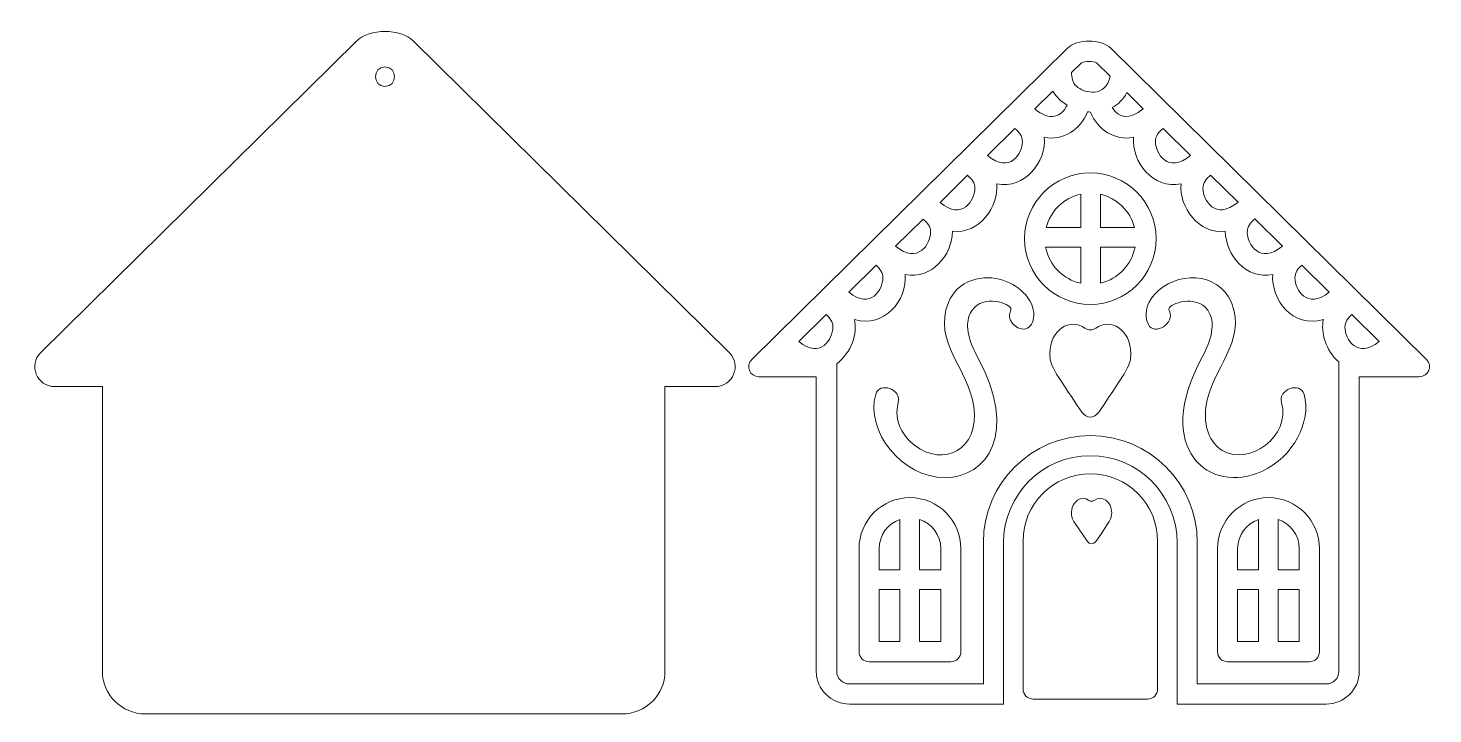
# Model space of a CAD drawing. Header units: inches. Extents: x -0.01 to 7.98, y 0.06 to 3.96.
import ezdxf

# ---------------------------------------------------------------- set-up
doc = ezdxf.new("R2010")
doc.units = ezdxf.units.IN
doc.header["$MEASUREMENT"] = 0
doc.layers.add('_U+0421_U+043B_U+043E_U+0439 1', color=7, linetype='Continuous')

msp = doc.modelspace()

# ---------------------------------------------------------------- linework, layer by layer
at = {"layer": '_U+0421_U+043B_U+043E_U+0439 1', "color": 12, "lineweight": 9, "true_color": 0xe30613}
for points in [[(4.9466, 0.4729), (4.829, 0.4729), (4.829, 0.768), (4.9466, 0.768), (4.9466, 0.4729)], [(5.1793, 0.4729), (5.0586, 0.4729), (5.0586, 0.768), (5.1793, 0.768), (5.1793, 0.4729)], [(6.9835, 0.4729), (6.8659, 0.4729), (6.8659, 0.768), (6.9835, 0.768), (6.9835, 0.4729)], [(7.2162, 0.4729), (7.0954, 0.4729), (7.0954, 0.768), (7.2162, 0.768), (7.2162, 0.4729)]]:
    msp.add_lwpolyline(points, dxfattribs=at)
for points, knots in [([(3.9774, 2.1139), (3.9774, 2.1139), (3.9774, 2.1139), (3.9774, 2.1139), (3.9774, 2.1139), (2.1833, 3.8822), (2.1833, 3.8822), (2.1077, 3.9568), (1.9351, 3.9568), (1.8595, 3.8822), (1.8595, 3.8822), (0.0654, 2.1139), (0.0654, 2.1139), (-0.0061, 2.0434), (0.0441, 1.9211), (0.1455, 1.9211), (0.1455, 1.9211), (0.4161, 1.9212), (0.4161, 1.9212), (0.4161, 1.9212), (0.4161, 0.3039), (0.4161, 0.3039), (0.4161, 0.1707), (0.5256, 0.0624), (0.6602, 0.0624), (0.6602, 0.0624), (3.3681, 0.0624), (3.3681, 0.0624), (3.5027, 0.0624), (3.6122, 0.1707), (3.6122, 0.3039), (3.6122, 0.3039), (3.6122, 1.9212), (3.6122, 1.9212), (3.6122, 1.9212), (3.8973, 1.9211), (3.8973, 1.9211), (3.9986, 1.9211), (4.0491, 2.0433), (3.9774, 2.1139)], [0, 0, 0, 0, 1, 1, 1, 2, 2, 2, 3, 3, 3, 4, 4, 4, 5, 5, 5, 6, 6, 6, 7, 7, 7, 8, 8, 8, 9, 9, 9, 10, 10, 10, 11, 11, 11, 12, 12, 12, 13, 13, 13, 13]), ([(7.9388, 2.0743), (7.9388, 2.0743), (6.1447, 3.8426), (6.1447, 3.8426), (6.0905, 3.8961), (5.9521, 3.8952), (5.8988, 3.8426), (5.8988, 3.8426), (4.1048, 2.0743), (4.1048, 2.0743), (4.0683, 2.0384), (4.0942, 1.9767), (4.1458, 1.9767), (4.1458, 1.9767), (4.472, 1.9768), (4.472, 1.9768), (4.472, 1.9768), (4.472, 0.3039), (4.472, 0.3039), (4.472, 0.2014), (4.5566, 0.118), (4.6606, 0.118), (4.6606, 0.118), (5.5356, 0.118), (5.5356, 0.118), (5.5356, 0.1349), (5.5356, 0.9199), (5.5356, 1.0354), (5.5356, 1.3074), (5.7569, 1.5287), (6.0289, 1.5287), (6.3009, 1.5287), (6.5222, 1.3074), (6.5222, 1.0354), (6.5222, 0.1932), (6.5222, 0.1577), (6.5222, 0.118), (6.5222, 0.118), (7.3684, 0.118), (7.3684, 0.118), (7.4724, 0.118), (7.557, 0.2014), (7.557, 0.3039), (7.557, 0.3039), (7.557, 1.9768), (7.557, 1.9768), (7.557, 1.9768), (7.8977, 1.9767), (7.8977, 1.9767), (7.9494, 1.9767), (7.9752, 2.0384), (7.9388, 2.0743)], [0, 0, 0, 0, 1, 1, 1, 2, 2, 2, 3, 3, 3, 4, 4, 4, 5, 5, 5, 6, 6, 6, 7, 7, 7, 8, 8, 8, 9, 9, 9, 10, 10, 10, 11, 11, 11, 12, 12, 12, 13, 13, 13, 14, 14, 14, 15, 15, 15, 16, 16, 16, 17, 17, 17, 17]), ([(5.9796, 3.7605), (5.998, 3.7702), (6.0455, 3.7702), (6.0639, 3.7605), (6.0639, 3.7605), (6.1407, 3.6848), (6.1407, 3.6848), (6.1174, 3.5591), (5.9954, 3.5854), (5.9475, 3.6281), (5.927, 3.6464), (5.9226, 3.6785), (5.9226, 3.7043), (5.9226, 3.7043), (5.9796, 3.7605), (5.9796, 3.7605)], [0, 0, 0, 0, 1, 1, 1, 2, 2, 2, 3, 3, 3, 4, 4, 4, 5, 5, 5, 5]), ([(2.0214, 3.6252), (1.9498, 3.6252), (1.9499, 3.7363), (2.0214, 3.7363), (2.093, 3.7363), (2.0929, 3.6252), (2.0214, 3.6252)], [0, 0, 0, 0, 1, 1, 1, 2, 2, 2, 2]), ([(5.8164, 3.5996), (5.8328, 3.5683), (5.8616, 3.5408), (5.897, 3.5199), (5.8646, 3.4528), (5.8007, 3.4254), (5.7131, 3.4978), (5.7131, 3.4978), (5.8164, 3.5996), (5.8164, 3.5996)], [0, 0, 0, 0, 1, 1, 1, 2, 2, 2, 3, 3, 3, 3]), ([(6.2364, 3.5904), (6.2364, 3.5904), (6.3296, 3.4986), (6.3296, 3.4986), (6.2504, 3.4327), (6.1906, 3.446), (6.153, 3.5052), (6.1862, 3.523), (6.2153, 3.5508), (6.2364, 3.5904)], [0, 0, 0, 0, 1, 1, 1, 2, 2, 2, 3, 3, 3, 3]), ([(7.441, 0.3039), (7.441, 0.2644), (7.4084, 0.2324), (7.3684, 0.2324), (7.3684, 0.2324), (6.6366, 0.2324), (6.6366, 0.2324), (6.6366, 0.2324), (6.6366, 1.0354), (6.6366, 1.0354), (6.6366, 1.3705), (6.364, 1.6431), (6.0289, 1.6431), (5.6938, 1.6431), (5.4212, 1.3705), (5.4212, 1.0354), (5.4212, 1.0354), (5.4212, 0.2324), (5.4212, 0.2324), (5.4212, 0.2324), (4.6606, 0.2324), (4.6606, 0.2324), (4.6206, 0.2324), (4.588, 0.2644), (4.588, 0.3039), (4.588, 0.3039), (4.588, 2.0512), (4.588, 2.0512), (4.6739, 2.1135), (4.7055, 2.2272), (4.6888, 2.3022), (4.8602, 2.251), (4.9885, 2.4121), (4.9767, 2.5578), (5.1274, 2.5275), (5.2438, 2.6663), (5.2461, 2.8036), (5.4001, 2.7847), (5.5095, 2.9438), (5.4974, 3.0725), (5.6563, 3.0397), (5.7792, 3.1976), (5.7674, 3.3369), (5.8765, 3.3151), (5.9707, 3.3808), (6.0133, 3.4812), (6.0186, 3.4807), (6.0239, 3.4802), (6.0292, 3.4798), (6.072, 3.3804), (6.1656, 3.3151), (6.2744, 3.3369), (6.2627, 3.1987), (6.3843, 3.0394), (6.5444, 3.0725), (6.5319, 2.9393), (6.6452, 2.7852), (6.7958, 2.8036), (6.798, 2.6656), (6.9151, 2.5277), (7.0651, 2.5578), (7.0536, 2.4162), (7.1782, 2.25), (7.353, 2.3022), (7.337, 2.2303), (7.3654, 2.1241), (7.441, 2.0612), (7.441, 2.0612), (7.441, 0.3039), (7.441, 0.3039), (7.441, 0.3039), (7.441, 0.3039), (7.441, 0.3039)], [0, 0, 0, 0, 1, 1, 1, 2, 2, 2, 3, 3, 3, 4, 4, 4, 5, 5, 5, 6, 6, 6, 7, 7, 7, 8, 8, 8, 9, 9, 9, 10, 10, 10, 11, 11, 11, 12, 12, 12, 13, 13, 13, 14, 14, 14, 15, 15, 15, 16, 16, 16, 17, 17, 17, 18, 18, 18, 19, 19, 19, 20, 20, 20, 21, 21, 21, 22, 22, 22, 23, 23, 23, 24, 24, 24, 24]), ([(5.6005, 3.3868), (5.624, 3.3661), (5.6439, 3.3453), (5.6432, 3.3109), (5.6419, 3.2466), (5.5731, 3.1269), (5.4446, 3.2331), (5.4446, 3.2331), (5.6005, 3.3868), (5.6005, 3.3868)], [0, 0, 0, 0, 1, 1, 1, 2, 2, 2, 3, 3, 3, 3]), ([(6.4422, 3.3876), (6.4422, 3.3876), (6.5981, 3.2339), (6.5981, 3.2339), (6.4684, 3.126), (6.3999, 3.2472), (6.3986, 3.3108), (6.3979, 3.3457), (6.4183, 3.3667), (6.4422, 3.3876)], [0, 0, 0, 0, 1, 1, 1, 2, 2, 2, 3, 3, 3, 3]), ([(5.3307, 3.1209), (5.3542, 3.1002), (5.3741, 3.0793), (5.3734, 3.0449), (5.3721, 2.9806), (5.3033, 2.861), (5.1748, 2.9672), (5.1748, 2.9672), (5.3307, 3.1209), (5.3307, 3.1209)], [0, 0, 0, 0, 1, 1, 1, 2, 2, 2, 3, 3, 3, 3]), ([(6.0289, 3.1343), (5.8232, 3.1343), (5.6557, 2.9669), (5.6557, 2.7611), (5.6557, 2.5553), (5.8231, 2.3879), (6.0289, 2.3879), (6.2347, 2.3879), (6.4021, 2.5553), (6.4021, 2.7611), (6.4021, 2.9669), (6.2347, 3.1343), (6.0289, 3.1343)], [0, 0, 0, 0, 1, 1, 1, 2, 2, 2, 3, 3, 3, 4, 4, 4, 4]), ([(6.712, 3.1217), (6.712, 3.1217), (6.868, 2.968), (6.868, 2.968), (6.7383, 2.8601), (6.6698, 2.9812), (6.6684, 3.0449), (6.6677, 3.0798), (6.6881, 3.1007), (6.712, 3.1217)], [0, 0, 0, 0, 1, 1, 1, 2, 2, 2, 3, 3, 3, 3]), ([(5.9755, 2.8248), (5.9755, 2.8248), (5.7784, 2.8248), (5.7784, 2.8248), (5.8025, 2.9197), (5.8791, 2.994), (5.9755, 3.0143), (5.9755, 3.0143), (5.9755, 2.8248), (5.9755, 2.8248)], [0, 0, 0, 0, 1, 1, 1, 2, 2, 2, 3, 3, 3, 3]), ([(6.0875, 3.0129), (6.1815, 2.991), (6.2557, 2.918), (6.2795, 2.8247), (6.2795, 2.8247), (6.0875, 2.8247), (6.0875, 2.8247), (6.0875, 2.8247), (6.0875, 3.0129), (6.0875, 3.0129)], [0, 0, 0, 0, 1, 1, 1, 2, 2, 2, 3, 3, 3, 3]), ([(5.0786, 2.8723), (5.1021, 2.8517), (5.122, 2.8308), (5.1213, 2.7964), (5.1199, 2.7322), (5.0512, 2.6124), (4.9227, 2.7187), (4.9227, 2.7187), (5.0786, 2.8723), (5.0786, 2.8723)], [0, 0, 0, 0, 1, 1, 1, 2, 2, 2, 3, 3, 3, 3]), ([(6.9642, 2.8732), (6.9642, 2.8732), (7.1201, 2.7194), (7.1201, 2.7194), (6.9905, 2.6116), (6.9219, 2.7326), (6.9206, 2.7964), (6.9199, 2.8313), (6.9402, 2.8522), (6.9642, 2.8732)], [0, 0, 0, 0, 1, 1, 1, 2, 2, 2, 3, 3, 3, 3]), ([(5.9755, 2.5079), (5.8739, 2.5293), (5.7942, 2.6105), (5.7748, 2.7128), (5.7748, 2.7128), (5.9755, 2.7128), (5.9755, 2.7128), (5.9755, 2.7128), (5.9755, 2.5079), (5.9755, 2.5079)], [0, 0, 0, 0, 1, 1, 1, 2, 2, 2, 3, 3, 3, 3]), ([(6.0875, 2.5093), (6.0875, 2.5093), (6.0875, 2.7128), (6.0875, 2.7128), (6.0875, 2.7128), (6.283, 2.7128), (6.283, 2.7128), (6.2639, 2.6123), (6.1866, 2.5323), (6.0875, 2.5093)], [0, 0, 0, 0, 1, 1, 1, 2, 2, 2, 3, 3, 3, 3]), ([(4.8122, 2.6098), (4.8334, 2.5902), (4.8504, 2.5695), (4.8503, 2.5377), (4.8502, 2.4723), (4.7832, 2.3562), (4.6566, 2.4565), (4.6566, 2.4565), (4.8122, 2.6098), (4.8122, 2.6098)], [0, 0, 0, 0, 1, 1, 1, 2, 2, 2, 3, 3, 3, 3]), ([(5.66, 2.4433), (5.7407, 2.3508), (5.7054, 2.2504), (5.6532, 2.2475), (5.6068, 2.245), (5.5498, 2.3004), (5.5747, 2.3497), (5.5802, 2.3604), (5.5776, 2.3664), (5.5743, 2.3709), (5.5537, 2.3991), (5.4, 2.447), (5.3461, 2.3368), (5.3259, 2.2957), (5.3169, 2.2193), (5.3882, 2.089), (5.6242, 1.6572), (5.4421, 1.4044), (5.2046, 1.4044), (4.9551, 1.4044), (4.7512, 1.67), (4.8094, 1.8768), (4.8307, 1.9524), (4.9587, 1.9044), (4.9377, 1.8297), (4.9085, 1.7259), (4.9661, 1.6367), (5.0298, 1.5878), (5.193, 1.4623), (5.3997, 1.5596), (5.3671, 1.8063), (5.3387, 2.0203), (5.1312, 2.1749), (5.2226, 2.3988), (5.2473, 2.4593), (5.2932, 2.5027), (5.3553, 2.5241), (5.4791, 2.5667), (5.6, 2.5121), (5.66, 2.4433)], [0, 0, 0, 0, 1, 1, 1, 2, 2, 2, 3, 3, 3, 4, 4, 4, 5, 5, 5, 6, 6, 6, 7, 7, 7, 8, 8, 8, 9, 9, 9, 10, 10, 10, 11, 11, 11, 12, 12, 12, 13, 13, 13, 13]), ([(6.6646, 2.089), (6.7358, 2.2193), (6.7268, 2.2957), (6.7067, 2.3368), (6.6531, 2.4464), (6.4993, 2.3993), (6.4785, 2.3709), (6.4752, 2.3664), (6.4726, 2.3604), (6.478, 2.3497), (6.5123, 2.282), (6.3934, 2.2055), (6.3585, 2.2745), (6.3325, 2.3259), (6.3453, 2.389), (6.3927, 2.4433), (6.5109, 2.5788), (6.7579, 2.5758), (6.8301, 2.3988), (6.9216, 2.1748), (6.714, 2.0203), (6.6857, 1.8063), (6.6711, 1.6959), (6.7066, 1.601), (6.7783, 1.5585), (6.9327, 1.467), (7.1682, 1.6407), (7.115, 1.8297), (7.094, 1.9045), (7.2221, 1.9524), (7.2433, 1.8768), (7.2874, 1.7202), (7.1787, 1.5204), (7.0061, 1.4406), (6.7075, 1.3025), (6.3785, 1.5656), (6.6646, 2.089)], [0, 0, 0, 0, 1, 1, 1, 2, 2, 2, 3, 3, 3, 4, 4, 4, 5, 5, 5, 6, 6, 6, 7, 7, 7, 8, 8, 8, 9, 9, 9, 10, 10, 10, 11, 11, 11, 12, 12, 12, 12]), ([(7.2305, 2.6106), (7.2305, 2.6106), (7.3861, 2.4572), (7.3861, 2.4572), (7.2592, 2.3559), (7.1917, 2.4718), (7.1915, 2.5377), (7.1915, 2.5699), (7.2089, 2.5907), (7.2305, 2.6106)], [0, 0, 0, 0, 1, 1, 1, 2, 2, 2, 3, 3, 3, 3]), ([(4.3725, 2.1764), (4.3725, 2.1764), (4.528, 2.3297), (4.528, 2.3297), (4.5493, 2.3101), (4.5662, 2.2894), (4.5661, 2.2577), (4.566, 2.1922), (4.499, 2.076), (4.3725, 2.1764)], [0, 0, 0, 0, 1, 1, 1, 2, 2, 2, 3, 3, 3, 3]), ([(7.4757, 2.2576), (7.4757, 2.2898), (7.4931, 2.3107), (7.5147, 2.3305), (7.5147, 2.3305), (7.6703, 2.1771), (7.6703, 2.1771), (7.5434, 2.0758), (7.4758, 2.1917), (7.4757, 2.2576)], [0, 0, 0, 0, 1, 1, 1, 2, 2, 2, 3, 3, 3, 3]), ([(6.2589, 2.1099), (6.2589, 2.0374), (6.2446, 2.0266), (6.0769, 1.776), (6.0519, 1.7386), (6.0059, 1.7386), (5.9809, 1.776), (5.8131, 2.0268), (5.799, 2.0374), (5.799, 2.1098), (5.799, 2.2432), (5.9153, 2.3144), (5.9985, 2.253), (6.0172, 2.2392), (6.0407, 2.2392), (6.0594, 2.253), (6.1425, 2.3144), (6.2589, 2.2432), (6.2589, 2.1099)], [0, 0, 0, 0, 1, 1, 1, 2, 2, 2, 3, 3, 3, 4, 4, 4, 5, 5, 5, 6, 6, 6, 6]), ([(6.0289, 1.4263), (5.818, 1.4263), (5.6464, 1.2547), (5.6464, 1.0437), (5.6464, 1.0437), (5.6464, 0.2037), (5.6464, 0.2037), (5.6464, 0.1721), (5.672, 0.1465), (5.7036, 0.1465), (5.7036, 0.1465), (6.3542, 0.1465), (6.3542, 0.1465), (6.3858, 0.1465), (6.4114, 0.1721), (6.4114, 0.2037), (6.4114, 0.2037), (6.4114, 1.0437), (6.4114, 1.0437), (6.4114, 1.2547), (6.2398, 1.4263), (6.0289, 1.4263)], [0, 0, 0, 0, 1, 1, 1, 2, 2, 2, 3, 3, 3, 4, 4, 4, 5, 5, 5, 6, 6, 6, 7, 7, 7, 7]), ([(5.0041, 1.2904), (4.8445, 1.2904), (4.7146, 1.1605), (4.7146, 1.0008), (4.7146, 1.0008), (4.7146, 0.4157), (4.7146, 0.4157), (4.7146, 0.3842), (4.7402, 0.3585), (4.7718, 0.3585), (4.7718, 0.3585), (5.2365, 0.3585), (5.2365, 0.3585), (5.2681, 0.3585), (5.2937, 0.3842), (5.2937, 0.4157), (5.2937, 0.4157), (5.2937, 1.0008), (5.2937, 1.0008), (5.2937, 1.1605), (5.1638, 1.2904), (5.0041, 1.2904)], [0, 0, 0, 0, 1, 1, 1, 2, 2, 2, 3, 3, 3, 4, 4, 4, 5, 5, 5, 6, 6, 6, 7, 7, 7, 7]), ([(6.0599, 1.0413), (6.0475, 1.0231), (6.0246, 1.0231), (6.0122, 1.0413), (5.9287, 1.164), (5.9217, 1.1691), (5.9217, 1.2046), (5.9217, 1.2698), (5.9795, 1.3046), (6.0209, 1.2746), (6.0302, 1.2678), (6.0419, 1.2678), (6.0512, 1.2746), (6.0926, 1.3046), (6.1504, 1.2698), (6.1504, 1.2046), (6.1504, 1.1692), (6.1433, 1.1639), (6.0599, 1.0413)], [0, 0, 0, 0, 1, 1, 1, 2, 2, 2, 3, 3, 3, 4, 4, 4, 5, 5, 5, 6, 6, 6, 6]), ([(7.041, 1.2904), (6.8814, 1.2904), (6.7515, 1.1605), (6.7515, 1.0008), (6.7515, 1.0008), (6.7515, 0.4157), (6.7515, 0.4157), (6.7515, 0.3842), (6.7771, 0.3585), (6.8087, 0.3585), (6.8087, 0.3585), (7.2734, 0.3585), (7.2734, 0.3585), (7.305, 0.3585), (7.3306, 0.3842), (7.3306, 0.4157), (7.3306, 0.4157), (7.3306, 1.0008), (7.3306, 1.0008), (7.3306, 1.1605), (7.2007, 1.2904), (7.041, 1.2904)], [0, 0, 0, 0, 1, 1, 1, 2, 2, 2, 3, 3, 3, 4, 4, 4, 5, 5, 5, 6, 6, 6, 7, 7, 7, 7]), ([(4.9466, 0.88), (4.9466, 0.88), (4.829, 0.88), (4.829, 0.88), (4.829, 0.88), (4.829, 1.0008), (4.829, 1.0008), (4.829, 1.0772), (4.8782, 1.1422), (4.9466, 1.1661), (4.9466, 1.1661), (4.9466, 0.88), (4.9466, 0.88)], [0, 0, 0, 0, 1, 1, 1, 2, 2, 2, 3, 3, 3, 4, 4, 4, 4]), ([(5.1793, 0.88), (5.1793, 0.88), (5.0586, 0.88), (5.0586, 0.88), (5.0586, 0.88), (5.0586, 1.1672), (5.0586, 1.1672), (5.1286, 1.1443), (5.1793, 1.0784), (5.1793, 1.0008), (5.1793, 1.0008), (5.1793, 0.88), (5.1793, 0.88)], [0, 0, 0, 0, 1, 1, 1, 2, 2, 2, 3, 3, 3, 4, 4, 4, 4]), ([(6.9835, 0.88), (6.9835, 0.88), (6.8659, 0.88), (6.8659, 0.88), (6.8659, 0.88), (6.8659, 1.0008), (6.8659, 1.0008), (6.8659, 1.0772), (6.9151, 1.1422), (6.9835, 1.1661), (6.9835, 1.1661), (6.9835, 0.88), (6.9835, 0.88)], [0, 0, 0, 0, 1, 1, 1, 2, 2, 2, 3, 3, 3, 4, 4, 4, 4]), ([(7.2162, 0.88), (7.2162, 0.88), (7.0954, 0.88), (7.0954, 0.88), (7.0954, 0.88), (7.0954, 1.1672), (7.0954, 1.1672), (7.1655, 1.1443), (7.2162, 1.0784), (7.2162, 1.0008), (7.2162, 1.0008), (7.2162, 0.88), (7.2162, 0.88)], [0, 0, 0, 0, 1, 1, 1, 2, 2, 2, 3, 3, 3, 4, 4, 4, 4])]:
    msp.add_open_spline(points, degree=3, knots=knots, dxfattribs=at)

doc.saveas('drawing.dxf')
